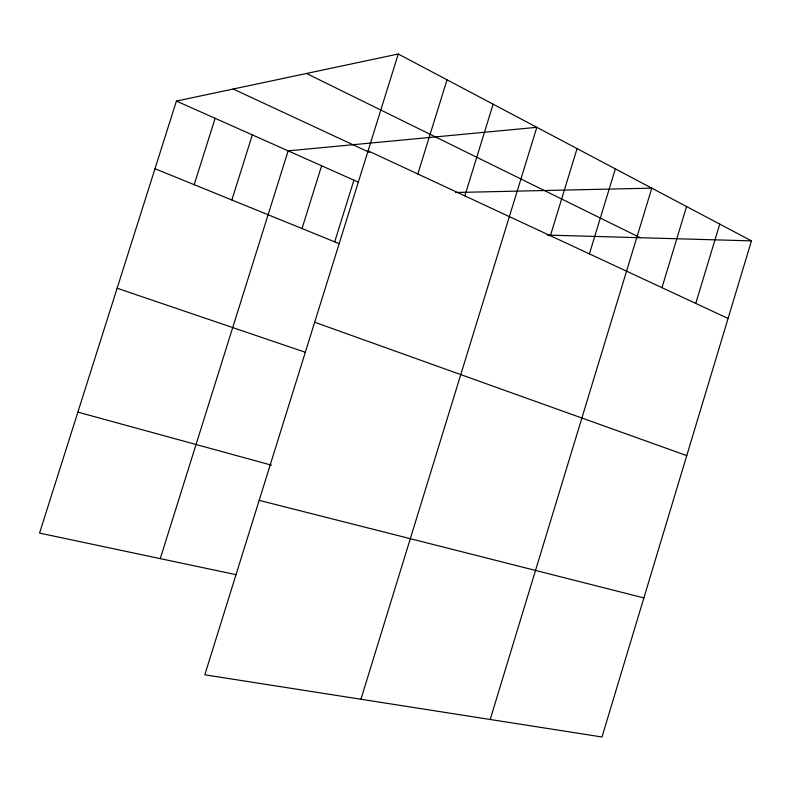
<?xml version="1.0" encoding="UTF-8"?>
<svg xmlns="http://www.w3.org/2000/svg" width="791" height="791" viewBox="0 0 791 791"><rect width="100%" height="100%" fill="white"/><g stroke="black" fill="none" stroke-linecap="round" stroke-linejoin="round"><path stroke-width="1.19" d="M751.45 240.869L601.981 736.994L204.82 674.802L398.259 54.006L751.45 240.869L547.234 235.085M661.968 287.677L686.568 206.54M695.773 303.418L719.741 224.09M589.394 253.881L615.349 168.859M490.183 719.484L651.804 188.149L455.656 192.49M550.378 235.718L577.064 148.609M464.831 195.881L493.139 104.204M360.933 699.244L536.822 127.321L288.142 150.854L160.257 558.634M417.816 173.99L447.024 79.812M302.004 228.53L321.621 165.774M334.692 241.838L353.923 180.16M194.181 184.669L215.122 118.314M231.862 199.994L252.339 134.895M398.259 54.006L176.423 101.07L39.55 533.094L236.064 574.671M259.171 500.367L643.884 597.907M77.874 412.121L271.461 465.157M117.127 288.231L305.356 352.292M314.68 322.234L686.756 455.606M154.987 168.73L339.201 243.668M176.423 101.07L358.372 182.148M233.197 89.027L369.634 152.485M368.092 150.834L728.076 318.457M306.512 73.474L640.285 237.725"/></g></svg>
